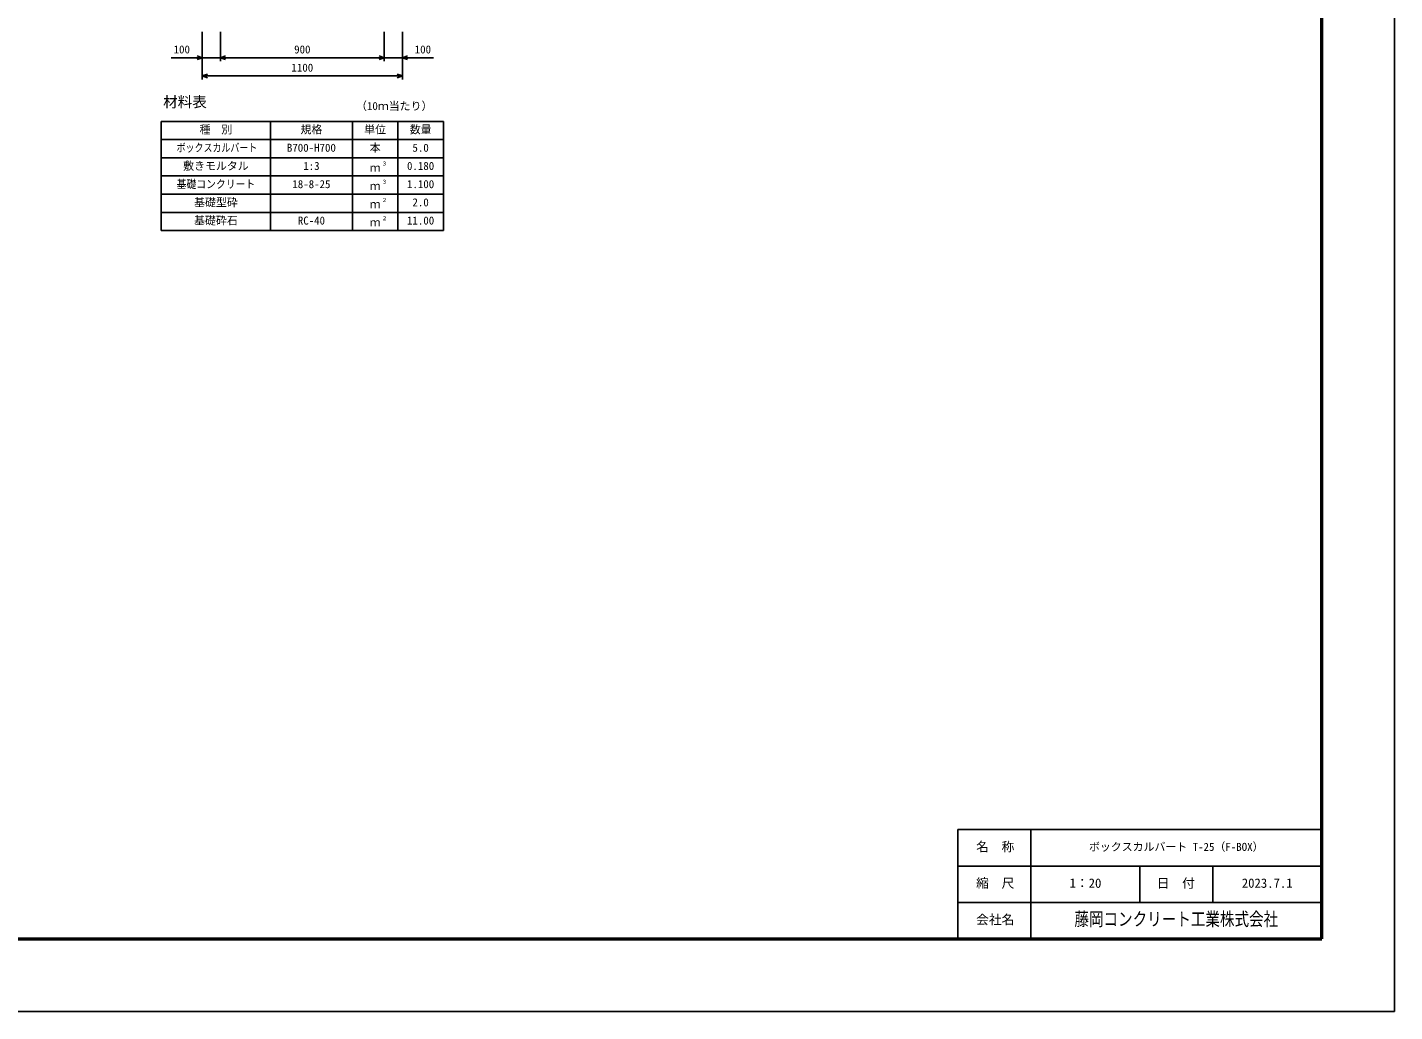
# Model space of a CAD drawing. Units: millimetres, scale not verified. Extents: x -8390 to 25210, y 0 to 11880.
# Drawn here: x 17696 to 25210, y 0 to 5407 of the extents above; entities that cross this region are included whole.
import ezdxf
from ezdxf.enums import TextEntityAlignment as Align

# ---------------------------------------------------------------- set-up
doc = ezdxf.new("R2010")
doc.units = ezdxf.units.MM
doc.header["$LTSCALE"] = 20
for name, color, linetype, lineweight in [('Defpoints_3', 5, 'Continuous', 25), ('DIM', 7, 'Continuous', 25), ('HYO', 3, 'Continuous', 25), ('HYO2', 4, 'Continuous', 25), ('TXT', 7, 'Continuous', 25), ('WAKU', 3, 'Continuous', 50), ('WAKU-LINE', 7, 'Continuous', 25)]:
    doc.layers.add(name, color=color, linetype=linetype, lineweight=lineweight)
doc.layers.add('WAKU-TXT', color=7, linetype='Continuous')
doc.styles.add('ＭＳ ゴシック', font='')
doc.styles.get('ＭＳ ゴシック').set_extended_font_data('MS Gothic')

msp = doc.modelspace()

# ---------------------------------------------------------------- linework, layer by layer
at = {"layer": 'Defpoints_3'}
for p, q in [((25210, 0), (25210, 11880)), ((8410, 0), (25210, 0))]:
    msp.add_line(p, q, dxfattribs=at)
at = {"layer": 'DIM'}
for p, q in [((18657.31, 5120.8), (18657.31, 5383.14)), ((18757.31, 5220.8), (18757.31, 5383.14)), ((19657.31, 5220.8), (19657.31, 5383.14)), ((19757.31, 5120.8), (19757.31, 5383.14)), ((18487.31, 5240.8), (18657.31, 5240.8)), ((18629.12, 5251.06), (18657.31, 5240.8)), ((18657.31, 5240.8), (18629.12, 5230.54)), ((18657.31, 5240.8), (18757.31, 5240.8)), ((18757.31, 5240.8), (18785.51, 5251.06)), ((18757.31, 5240.8), (19657.31, 5240.8)), ((18785.51, 5230.54), (18757.31, 5240.8)), ((19629.12, 5251.06), (19657.31, 5240.8)), ((19657.31, 5240.8), (19629.12, 5230.54)), ((19757.31, 5240.8), (19657.31, 5240.8)), ((19785.51, 5251.06), (19757.31, 5240.8)), ((19927.32, 5240.8), (19757.31, 5240.8)), ((19757.31, 5240.8), (19785.51, 5230.54)), ((18657.31, 5140.8), (18685.51, 5151.06)), ((18657.31, 5140.8), (19757.31, 5140.8)), ((18685.51, 5130.54), (18657.31, 5140.8)), ((19729.12, 5151.06), (19757.31, 5140.8)), ((19757.31, 5140.8), (19729.12, 5130.54))]:
    msp.add_line(p, q, dxfattribs=at)
at = {"layer": 'HYO'}
for p, q in [((19982.31, 4890.8), (18432.31, 4890.8)), ((18432.31, 4890.8), (18432.31, 4290.8)), ((19032.31, 4890.8), (19032.31, 4290.8)), ((19482.31, 4890.8), (19482.31, 4290.8)), ((19732.31, 4890.8), (19732.31, 4290.8)), ((19982.31, 4290.8), (19982.31, 4890.8)), ((18432.31, 4790.8), (19982.31, 4790.8)), ((18432.31, 4290.8), (19982.31, 4290.8))]:
    msp.add_line(p, q, dxfattribs=at)
at = {"layer": 'HYO2'}
for p, q in [((18432.31, 4690.8), (19982.31, 4690.8)), ((18432.31, 4590.8), (19982.31, 4590.8)), ((18432.31, 4490.8), (19982.31, 4490.8)), ((18432.31, 4390.8), (19982.31, 4390.8))]:
    msp.add_line(p, q, dxfattribs=at)
at = {"layer": 'WAKU'}
for p, q in [((24810, 400), (24810, 11480)), ((8810, 400), (24810, 400))]:
    msp.add_line(p, q, dxfattribs=at)
at = {"layer": 'WAKU', "lineweight": 25}
for p, q in [((22810, 1000), (24810, 1000)), ((22810, 400), (22810, 1000))]:
    msp.add_line(p, q, dxfattribs=at)
at = {"layer": 'WAKU-LINE'}
for p, q in [((23210, 400), (23210, 1000)), ((22810, 800), (24810, 800)), ((23810, 600), (23810, 800)), ((24210, 600), (24210, 800)), ((22810, 600), (24810, 600))]:
    msp.add_line(p, q, dxfattribs=at)

# ---------------------------------------------------------------- texts
at = {"layer": 'DIM', "style": 'ＭＳ ゴシック'}
for s, p in [('100', (18499.87, 5250.8)), ('900', (19162.31, 5250.8)), ('100', (19824.76, 5250.8)), ('1100', (19147.31, 5150.8))]:
    msp.add_text(s, height=43.99, dxfattribs=at).set_placement(p, align=Align.BOTTOM_LEFT)
at = {"layer": 'TXT', "style": 'ＭＳ ゴシック'}
for s, height, p in [('材料表', 58.65, (18442.31, 4950.8)), ('（10ｍ当たり）', 43.99, (19502.31, 4939.8)), ('種\u3000別', 43.99, (18642.31, 4810.8)), ('規格', 43.99, (19197.31, 4810.8)), ('単位', 43.99, (19547.31, 4810.8)), ('数量', 43.99, (19797.31, 4810.8)), ('B700-H700', 43.99, (19122.31, 4710.8)), ('本', 43.99, (19577.31, 4710.8)), ('5.0', 43.99, (19812.31, 4710.8)), ('敷きモルタル', 43.99, (18552.31, 4610.8)), ('1:3', 43.99, (19212.31, 4610.8)), ('３', 21.99, (19642.86, 4641.17)), ('0.180', 43.99, (19782.31, 4610.8)), ('ｍ', 43.99, (19577.31, 4600.8)), ('18-8-25', 43.99, (19152.31, 4510.8)), ('ｍ', 43.99, (19577.31, 4500.8)), ('３', 21.99, (19642.86, 4541.17)), ('1.100', 43.99, (19782.31, 4510.8)), ('基礎型砕', 43.99, (18612.31, 4410.8)), ('ｍ', 43.99, (19577.31, 4400.8)), ('２', 21.99, (19642.86, 4441.17)), ('2.0', 43.99, (19812.31, 4410.8)), ('基礎砕石', 43.99, (18612.31, 4310.8)), ('RC-40', 43.99, (19182.31, 4310.8)), ('２', 21.99, (19642.86, 4341.17)), ('11.00', 43.99, (19782.31, 4310.8)), ('ｍ', 43.99, (19577.31, 4300.8))]:
    msp.add_text(s, height=height, dxfattribs=at).set_placement(p, align=Align.BOTTOM_LEFT)
for s, width, p in [('ボックスカルバート', 0.8, (18516.31, 4710.8)), ('基礎コンクリート', 0.9, (18516.31, 4510.8))]:
    msp.add_text(s, height=43.99, dxfattribs=dict(at, width=width)).set_placement(p, align=Align.BOTTOM_LEFT)
at = {"layer": 'WAKU-TXT', "style": 'ＭＳ ゴシック'}
for s, height, p in [('名\u3000称', 51.32, (22909.9, 865)), ('ボックスカルバート T-25（F-BOX）', 43.99, (23530, 870)), ('縮\u3000尺', 51.32, (22909.9, 665)), ('1：20', 51.32, (23423.5, 665)), ('日\u3000付', 51.32, (23901.89, 665)), ('2023.7.1', 51.32, (24370, 665)), ('会社名', 51.32, (22909.9, 465))]:
    msp.add_text(s, height=height, dxfattribs=at).set_placement(p, align=Align.BOTTOM_LEFT)
at = {"layer": 'WAKU-TXT', "style": 'ＭＳ ゴシック', "width": 0.8}
msp.add_text('藤岡コンクリート工業株式会社', height=73.31, dxfattribs=at).set_placement((23450, 450), align=Align.BOTTOM_LEFT)

doc.saveas('drawing.dxf')
